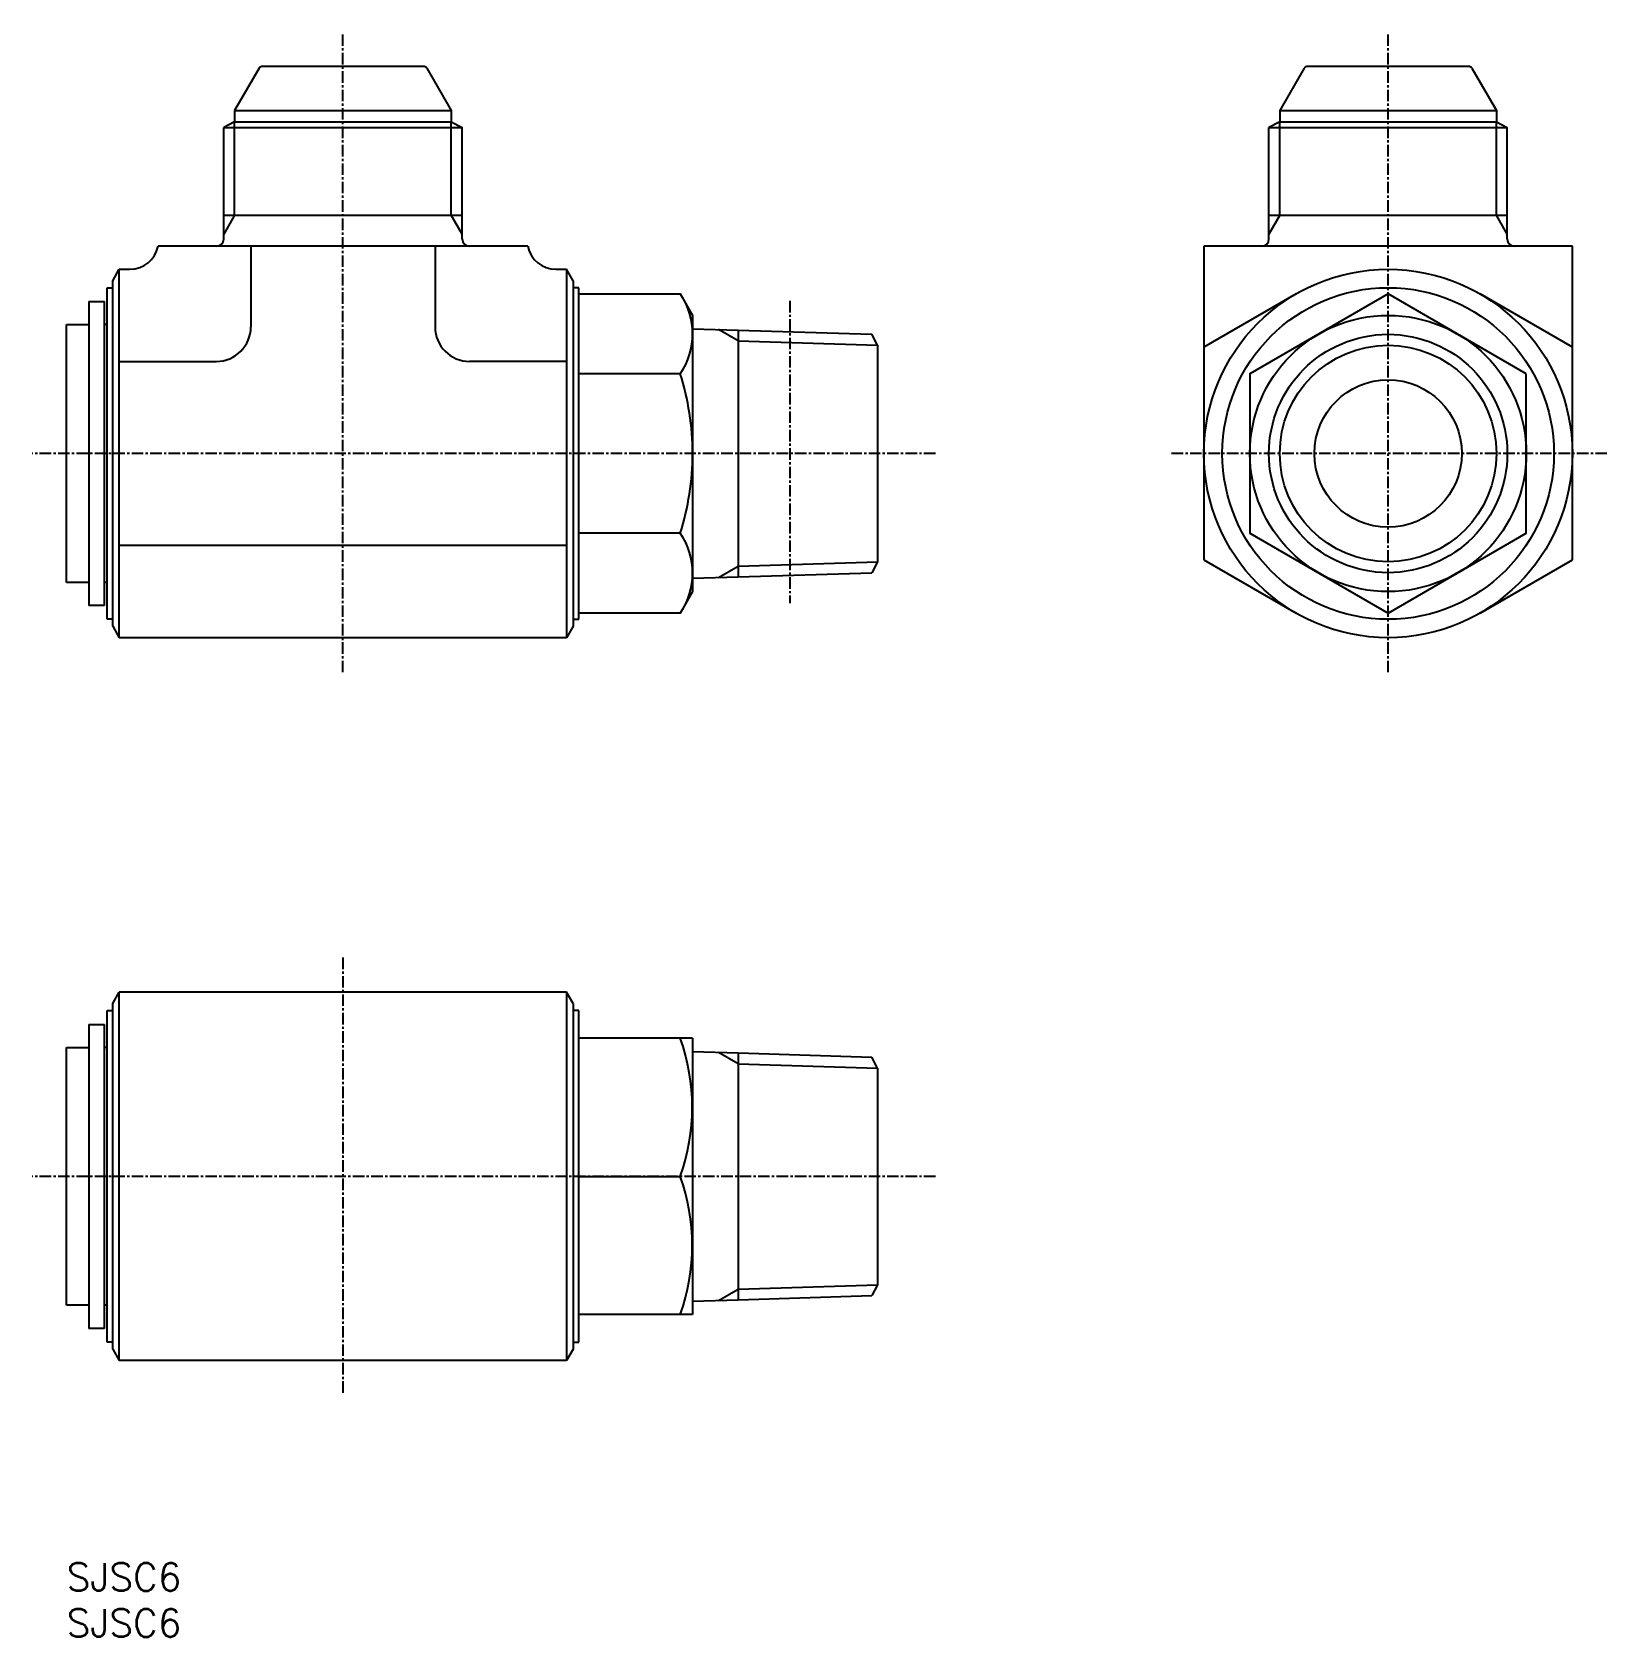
# Model space of a CAD drawing. Extents: x -4 to 167, y 0 to 174.
import ezdxf

# ---------------------------------------------------------------- set-up
doc = ezdxf.new("R2010")
doc.units = 0
doc.linetypes.add('CENTER', pattern=[2, 1.25, -0.25, 0.25, -0.25])
doc.layers.get('0').update_dxf_attribs({"linetype": 'CONTINUOUS'})
doc.layers.add('CENTER', color=1, linetype='CENTER')
doc.styles.get("Standard").update_dxf_attribs({"font": 'txt.shx'})

# ---------------------------------------------------------------- blocks, each defined once
blk = doc.blocks.new('*U6')
at = {"color": 7, "linetype": 'CONTINUOUS'}
blk.add_text('SJSC6', height=3, dxfattribs=at).set_placement((0, 0))
blk = doc.blocks.new('*U7')
at = {"color": 7, "linetype": 'CONTINUOUS'}
blk.add_text('SJSC6', height=3, dxfattribs=at).set_placement((0, 5))

msp = doc.modelspace()

# ---------------------------------------------------------------- linework, layer by layer
at = {"color": 7, "linetype": 'CONTINUOUS'}
for p, q in [((20.9, 170.33), (18.24, 165.72)), ((38.84, 170.48), (21.16, 170.48)), ((39.1, 170.33), (41.76, 165.72)), ((134.36, 170.33), (131.7, 165.72)), ((152.3, 170.48), (134.62, 170.48)), ((152.56, 170.33), (155.22, 165.72)), ((18.24, 165.72), (18.24, 164.48)), ((18.24, 165.72), (41.76, 165.72)), ((41.76, 165.72), (41.76, 164.48)), ((131.7, 165.72), (131.7, 164.48)), ((131.7, 165.72), (155.22, 165.72)), ((155.22, 165.72), (155.22, 164.48)), ((18.24, 164.48), (17.06, 163.87)), ((17.06, 151.78), (17.06, 163.87)), ((17.06, 163.87), (42.94, 163.87)), ((18.24, 164.48), (41.76, 164.48)), ((41.76, 164.48), (42.94, 163.87)), ((42.94, 151.78), (42.94, 163.87)), ((131.7, 164.48), (130.52, 163.87)), ((130.52, 151.78), (130.52, 163.87)), ((130.52, 163.87), (156.4, 163.87)), ((131.7, 164.48), (155.22, 164.48)), ((155.22, 164.48), (156.4, 163.87)), ((156.4, 151.78), (156.4, 163.87)), ((17.06, 154.34), (42.94, 154.34)), ((130.52, 154.34), (156.4, 154.34)), ((50.06, 150.98), (9.94, 150.98)), ((20, 150.98), (20, 142.23)), ((40, 150.98), (40, 142.23)), ((123.46, 150.98), (123.46, 116.93)), ((163.46, 150.98), (123.46, 150.98)), ((163.46, 116.93), (163.46, 150.98)), ((5, 147.23), (5.72, 148.48)), ((5.72, 108.48), (5.72, 148.48)), ((5.72, 148.48), (6.87, 148.48)), ((53.12, 148.48), (54.28, 148.48)), ((54.28, 148.48), (54.28, 108.48)), ((55, 147.23), (54.28, 148.48)), ((4.4, 110.48), (4.4, 146.48)), ((4.4, 146.48), (5, 146.48)), ((5, 109.73), (5, 147.23)), ((55, 147.23), (55, 109.73)), ((55.6, 146.48), (55, 146.48)), ((55.6, 110.48), (55.6, 146.48)), ((2.4, 144.98), (2.4, 111.98)), ((2.4, 144.98), (4.1, 144.98)), ((4.1, 111.98), (4.1, 144.98)), ((55.6, 145.8), (66.61, 145.8)), ((66.61, 145.8), (67.95, 143.48)), ((133.46, 145.8), (123.46, 140.03)), ((163.46, 140.03), (153.46, 145.8)), ((67.95, 143.48), (67.95, 128.48)), ((67.95, 143.48), (67.95, 128.48)), ((0, 114.48), (0, 142.48)), ((0, 142.48), (2.4, 142.48)), ((4.4, 142.48), (4.1, 142.48)), ((67.95, 142.03), (72.89, 141.88)), ((72.89, 141.88), (72.89, 115.08)), ((72.89, 141.88), (87.42, 141.42)), ((88.03, 140.24), (87.42, 141.42)), ((88.03, 140.24), (88.03, 116.72)), ((5.72, 138.48), (16.25, 138.48)), ((54.28, 138.48), (43.75, 138.48)), ((66.61, 137.14), (55.6, 137.14)), ((67.95, 128.48), (67.95, 113.48)), ((54.28, 118.48), (5.72, 118.48)), ((66.61, 119.82), (55.6, 119.82)), ((123.46, 116.93), (133.46, 111.16)), ((153.46, 111.16), (163.46, 116.93)), ((67.95, 114.93), (72.89, 115.08)), ((72.89, 115.08), (87.42, 115.54)), ((88.03, 116.72), (87.42, 115.54)), ((2.4, 114.48), (0, 114.48)), ((4.4, 114.48), (4.1, 114.48)), ((67.95, 113.48), (66.61, 111.16)), ((4.1, 111.98), (2.4, 111.98)), ((5, 110.48), (4.4, 110.48)), ((55, 110.48), (55.6, 110.48)), ((66.61, 111.16), (55.6, 111.16)), ((5, 109.73), (5.72, 108.48)), ((54.28, 108.48), (5.72, 108.48)), ((55, 109.73), (54.28, 108.48)), ((5, 68.75), (5.72, 70)), ((54.28, 70), (5.72, 70)), ((5.72, 30), (5.72, 70)), ((54.28, 70), (54.28, 30)), ((55, 68.75), (54.28, 70)), ((4.4, 32), (4.4, 68)), ((4.4, 68), (5, 68)), ((5, 31.25), (5, 68.75)), ((55, 68.75), (55, 31.25)), ((55.6, 68), (55, 68)), ((55.6, 32), (55.6, 68)), ((2.4, 66.5), (2.4, 33.5)), ((2.4, 66.5), (4.1, 66.5)), ((4.1, 33.5), (4.1, 66.5)), ((67.95, 65), (55.6, 65)), ((67.95, 65), (67.95, 50)), ((67.95, 65), (67.95, 50)), ((0, 36), (0, 64)), ((0, 64), (2.4, 64)), ((4.4, 64), (4.1, 64)), ((67.95, 63.55), (72.89, 63.4)), ((72.89, 63.4), (72.89, 36.6)), ((72.89, 63.4), (87.42, 62.94)), ((88.03, 61.76), (87.42, 62.94)), ((88.03, 61.76), (88.03, 38.24)), ((55.6, 50), (66.61, 50)), ((67.95, 50), (67.95, 35)), ((67.95, 36.45), (72.89, 36.6)), ((72.89, 36.6), (87.42, 37.06)), ((88.03, 38.24), (87.42, 37.06)), ((2.4, 36), (0, 36)), ((4.4, 36), (4.1, 36)), ((67.95, 35), (55.6, 35)), ((4.1, 33.5), (2.4, 33.5)), ((5, 32), (4.4, 32)), ((55, 32), (55.6, 32)), ((5, 31.25), (5.72, 30)), ((54.28, 30), (5.72, 30)), ((55, 31.25), (54.28, 30))]:
    msp.add_line(p, q, dxfattribs=at)
at = {"color": 3, "linetype": 'CONTINUOUS'}
for p, q in [((18.24, 154.34), (18.24, 164.48)), ((41.76, 154.34), (41.76, 164.48)), ((131.7, 154.34), (131.7, 164.48)), ((155.22, 154.34), (155.22, 164.48)), ((18.24, 154.34), (17.06, 152.29)), ((42.94, 152.29), (41.76, 154.34)), ((131.7, 154.34), (130.52, 152.29)), ((156.4, 152.29), (155.22, 154.34)), ((72.89, 140.71), (70.76, 141.94)), ((72.89, 140.71), (88.03, 140.24)), ((70.76, 115.02), (72.89, 116.25)), ((72.89, 116.25), (88.03, 116.72)), ((72.89, 62.23), (70.76, 63.46)), ((72.89, 62.23), (88.03, 61.76)), ((70.76, 36.54), (72.89, 37.77)), ((72.89, 37.77), (88.03, 38.24))]:
    msp.add_line(p, q, dxfattribs=at)
at = {"color": 7, "linetype": 'CONTINUOUS'}
msp.add_lwpolyline([(158.46, 137.14), (143.46, 145.8), (128.46, 137.14), (128.46, 119.82), (143.46, 111.16), (158.46, 119.82)], close=True, dxfattribs=at)
for radius in [20, 18, 15, 12.94, 8]:
    msp.add_circle((143.46, 128.48), radius, dxfattribs=at)
at = {"color": 3, "linetype": 'CONTINUOUS'}
msp.add_circle((143.46, 128.48), 11.76, dxfattribs=at)
at = {"color": 7, "linetype": 'CONTINUOUS'}
for centre, radius, start, end in [((21.16, 170.18), 0.3, 90, 150), ((38.84, 170.18), 0.3, 30, 90), ((134.62, 170.18), 0.3, 90, 150), ((152.3, 170.18), 0.3, 30, 90), ((16.26, 151.78), 0.8, 270, 0), ((43.74, 151.78), 0.8, 180, 270), ((129.72, 151.78), 0.8, 270, 0), ((157.2, 151.78), 0.8, 180, 270), ((6.87, 151.61), 3.12, 270, 348.463), ((53.12, 151.61), 3.12, 191.537, 270), ((60.29, 141.47), 7.67, 325.6158, 34.3842), ((16.25, 142.23), 3.75, 270, 0), ((43.75, 142.23), 3.75, 180, 270), ((39.29, 128.48), 28.66, 0, 17.588), ((39.29, 128.48), 28.66, 342.412, 0), ((60.29, 115.49), 7.67, 325.6158, 34.3842), ((45.75, 57.5), 22.17, 340.2266, 19.7734), ((45.75, 42.5), 22.17, 340.2266, 19.7734)]:
    msp.add_arc(centre, radius, start, end, dxfattribs=at)
at = {"layer": 'CENTER', "color": 1, "linetype": 'CENTER'}
for p, q in [((30, 104.73), (30, 174.23)), ((143.46, 104.73), (143.46, 174.23)), ((78.5, 145.05), (78.5, 112.24)), ((94.32, 128.48), (-3.75, 128.48)), ((167.21, 128.48), (119.71, 128.48)), ((30, 73.75), (30, 26.25)), ((94.32, 50), (-3.75, 50))]:
    msp.add_line(p, q, dxfattribs=at)

# ---------------------------------------------------------------- block references
at = {"color": 7, "linetype": 'CONTINUOUS'}
for name in ['*U7', '*U6']:
    msp.add_blockref(name, (0, 0), dxfattribs=at)

doc.saveas('drawing.dxf')
